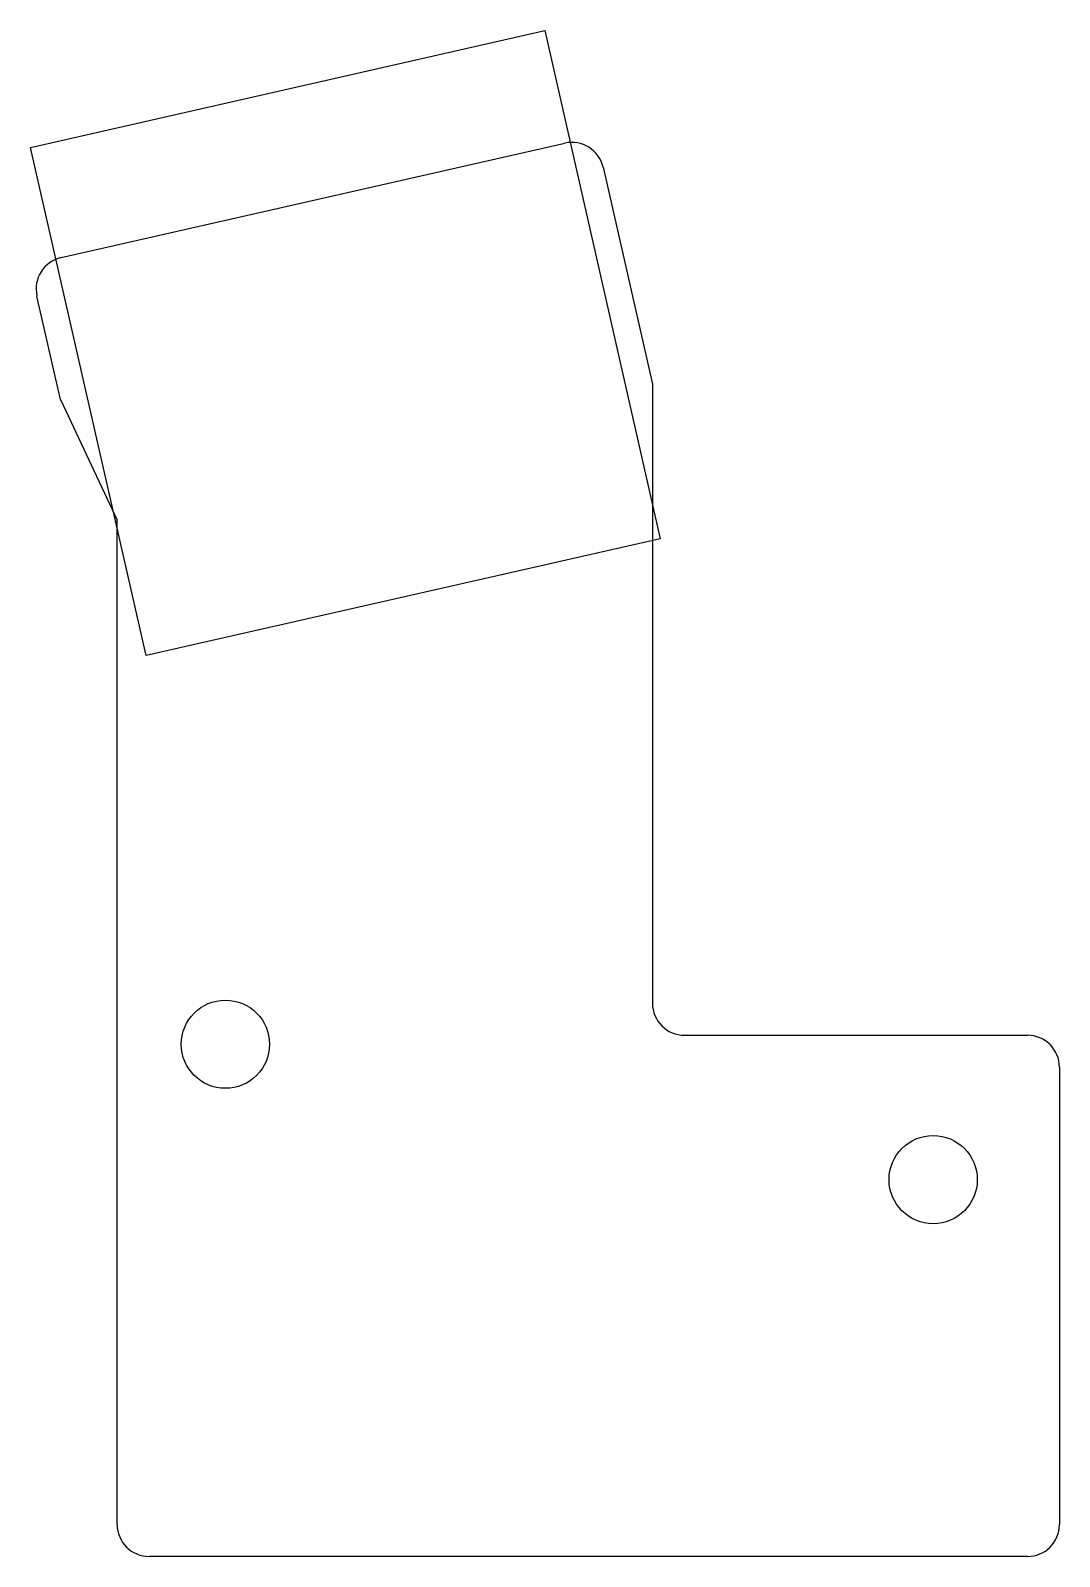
# Model space of a CAD drawing. Extents: x -2.2 to 23.5, y 0 to 38.1.
import ezdxf

# ---------------------------------------------------------------- set-up
doc = ezdxf.new("R2010")
doc.units = 0
doc.layers.add('Sketch', color=7, linetype='CONTINUOUS')

msp = doc.modelspace()

# ---------------------------------------------------------------- linework, layer by layer
at = {"layer": 'Sketch'}
for p, q in [((-2.16059, 35.1443), (10.6623, 38.059)), ((10.6623, 38.059), (13.5438, 25.3824)), ((0.720943, 22.4676), (-2.16059, 35.1443)), ((-1.39722, 32.3951), (11.1624, 35.25)), ((12.1198, 34.6472), (13.35, 29.2353)), ((-1.41261, 28.8536), (-2, 31.4376)), ((13.35, 29.2353), (13.35, 13.8)), ((-1.41261, 28.8536), (0, 25.85)), ((0, 0.8), (0, 25.85)), ((13.5438, 25.3824), (0.720943, 22.4676)), ((14.15, 13), (22.7, 13)), ((23.5, 12.2), (23.5, 0.8)), ((22.7, 0), (0.8, 0))]:
    msp.add_line(p, q, dxfattribs=at)
for centre in [(2.7, 12.7762), (20.35, 9.4)]:
    msp.add_circle(centre, 1.1, dxfattribs=at)
for centre, start, end in [((11.3397, 34.4699), 12.8063, 102.806), ((-1.2199, 31.615), 102.806, -167.194), ((14.15, 13.8), 180, -90), ((22.7, 12.2), 0, 90), ((0.8, 0.8), 180, -90), ((22.7, 0.8), -90, 0)]:
    msp.add_arc(centre, 0.8, start, end, dxfattribs=at)

doc.saveas('drawing.dxf')
